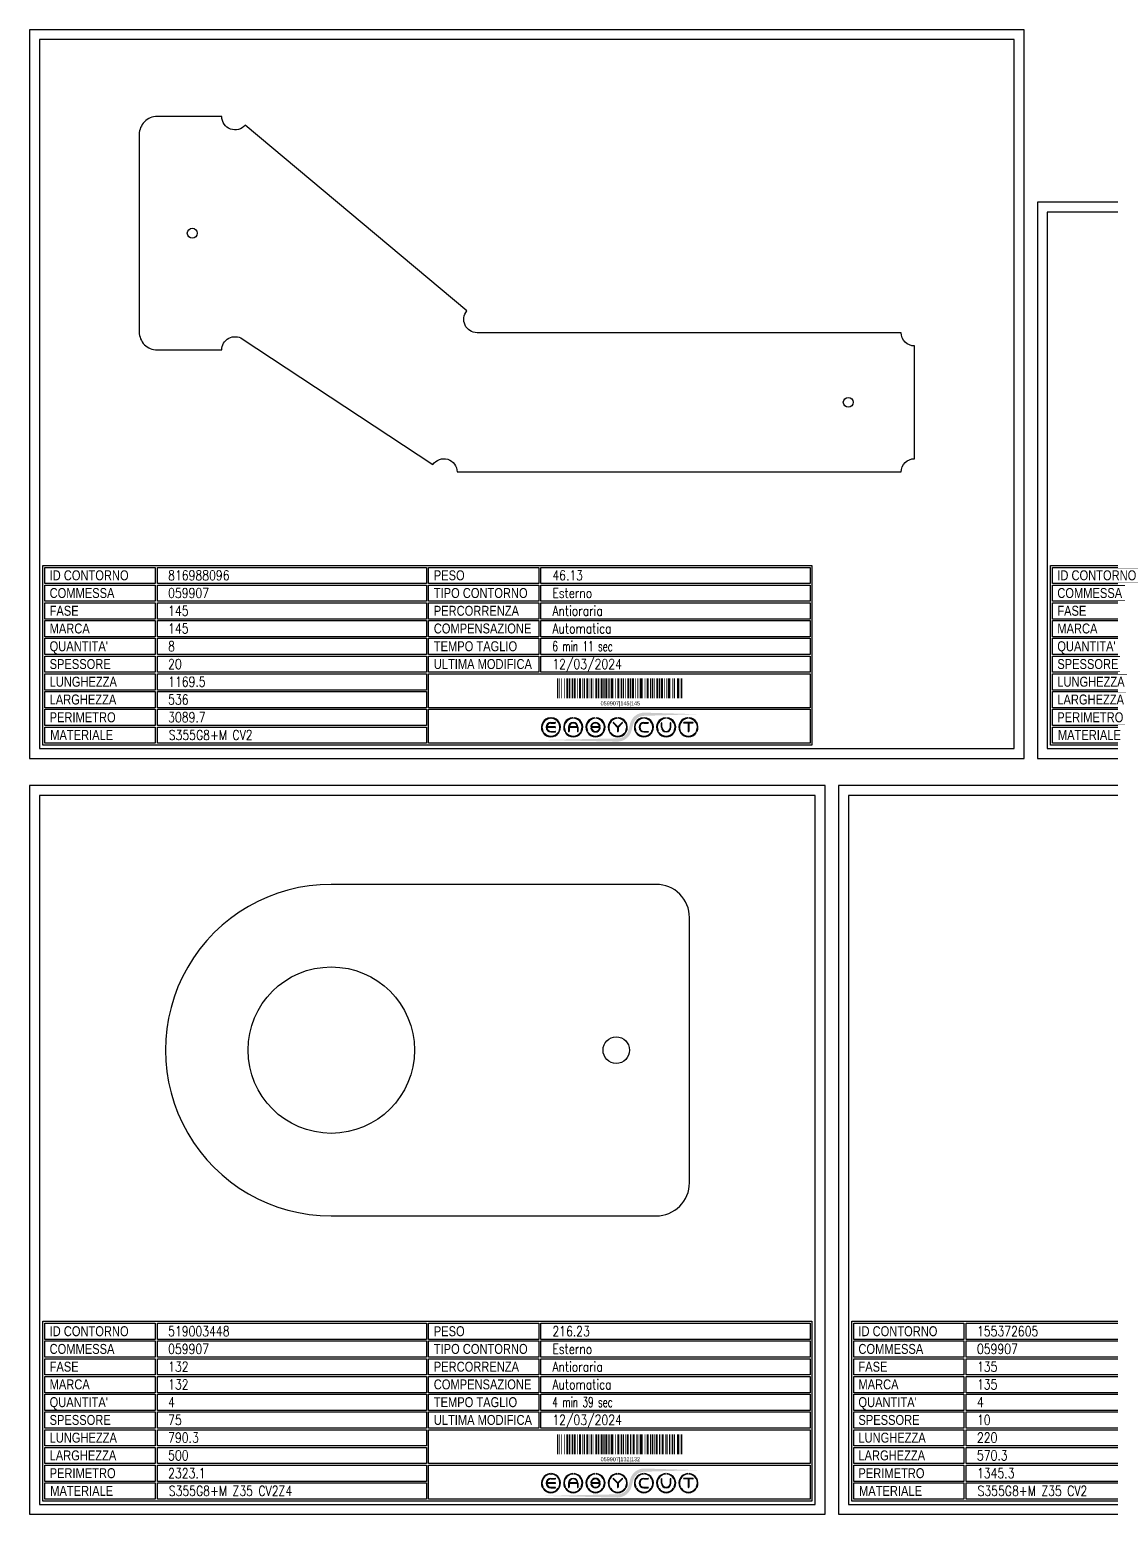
# Model space of a CAD drawing. Header units: millimetres. Extents: x 28039 to 145264, y 9873 to 40131.
# Drawn here: x 31279 to 32909, y 22713 to 24952 of the extents above; entities that cross this region are included whole.
import ezdxf
from ezdxf.enums import TextEntityAlignment as Align

# ---------------------------------------------------------------- set-up
doc = ezdxf.new("R2010")
doc.units = ezdxf.units.MM
doc.styles.add('EasyCutStyle', font='romans.shx', dxfattribs={"width": 0.8})
doc.styles.add('EasyCutStyle1', font='arial.ttf', dxfattribs={"width": 0.8})

# ---------------------------------------------------------------- blocks, each defined once
blk = doc.blocks.new('*U77')
at = {"color": 5}
blk.add_lwpolyline([(0, 0), (1200, 0), (1200, 1099), (0, 1099)], close=True, dxfattribs=at)
at = {"color": 7}
blk.add_lwpolyline([(15, 15), (1185, 15), (1185, 1084), (15, 1084)], close=True, dxfattribs=at)
at = {"color": 253}
blk.add_lwpolyline([(20, 291), (1180, 291), (1180, 20), (20, 20)], close=True, dxfattribs=at)
at = {"color": 2}
for points in [[(23, 288.1), (189.3, 288.1), (189.3, 263.7), (23, 263.7)], [(23, 288.1), (189.3, 288.1), (189.3, 263.7), (23, 263.7)], [(601.5, 288.1), (767.9, 288.1), (767.9, 263.7), (601.5, 263.7)], [(23, 261.4), (189.3, 261.4), (189.3, 237), (23, 237)], [(601.5, 261.4), (767.9, 261.4), (767.9, 237), (601.5, 237)], [(23, 234.6), (189.3, 234.6), (189.3, 210.2), (23, 210.2)], [(601.5, 234.6), (767.9, 234.6), (767.9, 210.2), (601.5, 210.2)], [(23, 207.9), (189.3, 207.9), (189.3, 183.4), (23, 183.4)], [(601.5, 207.9), (767.9, 207.9), (767.9, 183.4), (601.5, 183.4)], [(23, 181.1), (189.3, 181.1), (189.3, 156.7), (23, 156.7)], [(601.5, 181.1), (767.9, 181.1), (767.9, 156.7), (601.5, 156.7)], [(23, 154.3), (189.3, 154.3), (189.3, 129.9), (23, 129.9)], [(601.5, 154.3), (767.9, 154.3), (767.9, 129.9), (601.5, 129.9)], [(23, 127.6), (189.3, 127.6), (189.3, 103.1), (23, 103.1)], [(23, 100.8), (189.3, 100.8), (189.3, 76.4), (23, 76.4)], [(23, 74), (189.3, 74), (189.3, 49.6), (23, 49.6)], [(23, 47.3), (189.3, 47.3), (189.3, 22.9), (23, 22.9)]]:
    blk.add_lwpolyline(points, close=True, dxfattribs=at)
at = {"color": 1}
for points in [[(192.7, 288.1), (598.5, 288.1), (598.5, 263.7), (192.7, 263.7)], [(771.3, 288.1), (1177.2, 288.1), (1177.2, 263.7), (771.3, 263.7)], [(192.7, 261.4), (598.5, 261.4), (598.5, 237), (192.7, 237)], [(771.3, 261.4), (1177.2, 261.4), (1177.2, 237), (771.3, 237)], [(192.7, 234.6), (598.5, 234.6), (598.5, 210.2), (192.7, 210.2)], [(771.3, 234.6), (1177.2, 234.6), (1177.2, 210.2), (771.3, 210.2)], [(192.7, 207.9), (598.5, 207.9), (598.5, 183.4), (192.7, 183.4)], [(771.3, 207.9), (1177.2, 207.9), (1177.2, 183.4), (771.3, 183.4)], [(192.7, 181.1), (598.5, 181.1), (598.5, 156.7), (192.7, 156.7)], [(771.3, 181.1), (1177.2, 181.1), (1177.2, 156.7), (771.3, 156.7)], [(192.7, 154.3), (598.5, 154.3), (598.5, 129.9), (192.7, 129.9)], [(771.3, 154.3), (1177.2, 154.3), (1177.2, 129.9), (771.3, 129.9)], [(192.7, 127.6), (598.5, 127.6), (598.5, 103.1), (192.7, 103.1)], [(601.5, 127.6), (1177.2, 127.6), (1177.2, 76.4), (601.5, 76.4)], [(192.7, 100.8), (598.5, 100.8), (598.5, 76.4), (192.7, 76.4)], [(192.7, 74), (598.5, 74), (598.5, 49.6), (192.7, 49.6)], [(601.5, 74), (1177.2, 74), (1177.2, 22.9), (601.5, 22.9)], [(192.7, 47.3), (598.5, 47.3), (598.5, 22.9), (192.7, 22.9)]]:
    blk.add_lwpolyline(points, close=True, dxfattribs=at)
at = {"color": 161, "style": 'EasyCutStyle1', "width": 0.8}
for s, p in [('ID CONTORNO', (30.1, 268.6)), ('PESO', (609.6, 268.6)), ('COMMESSA', (30.1, 241.9)), ('TIPO CONTORNO', (609.6, 241.9)), ('FASE', (30.1, 215.1)), ('PERCORRENZA', (609.6, 215.1)), ('MARCA', (30.1, 188.4)), ('COMPENSAZIONE', (609.6, 188.4)), ("QUANTITA'", (30.1, 161.6)), ('TEMPO TAGLIO', (609.6, 161.6)), ('SPESSORE', (30.1, 134.8)), ('ULTIMA MODIFICA', (609.6, 134.8)), ('LUNGHEZZA', (30.1, 108.1)), ('LARGHEZZA', (30.1, 81.3)), ('PERIMETRO', (30.1, 54.5)), ('MATERIALE', (31, 27.8))]:
    blk.add_text(s, height=15, dxfattribs=at).set_placement(p)
at = {"style": 'EasyCutStyle'}
for tag, p, width in [('IDSHAPE', (208.9, 268.6), 0.8), ('WEIGTHSHAPE', (788.4, 268.6), 0.8), ('ORDERSHAPE', (208.9, 241.9), 0.8), ('TYPESHAPE', (788.4, 241.9), 0.8), ('PHASESHAPE', (208.9, 215.1), 0.8), ('JOUSHAPE', (788.4, 215.1), 0.8), ('MKSHAPE', (208.9, 188.4), 0.8), ('COMPSHAPE', (788.4, 188.4), 0.8), ('QTASHAPE', (208.9, 161.6), 0.8), ('TIMECUTSHAPE', (788.4, 161.6), 0.65), ('TKSHAPE', (208.9, 134.8), 0.8), ('LASTMODIFYSHAPE', (788.4, 134.8), 0.8), ('LENGTHSHAPE', (208.9, 108.1), 0.8), ('HEIGHTSHAPE', (208.9, 81.3), 0.8), ('PERIMETERSHAPE', (208.9, 54.5), 0.8), ('MATSHAPE', (209.8, 27.8), 0.8)]:
    blk.add_attdef(tag, p, '', height=15, dxfattribs=dict(at, width=width))
blk = doc.blocks.new('Logo')
h = blk.add_hatch(color=256)
h.set_gradient(color1=(255, 0, 0), color2=(255, 255, 0), tint=1)
h.paths.add_polyline_path([(20.5, 4.4, -0.339454), (37.1, 17.2), (118.6, 19.6), (37.1, 22, 0.339454), (15.8, 5.7), (13.2, -4.2, -0.339454), (-3.4, -16.9), (-118.2, -19.3), (-3.4, -21.7, 0.339454), (17.8, -5.4)])
for color, points in [(140, [(-115.9, -5.7, -1), (-116.7, -6.1, -0.520567), (-104.9, 14.3, -1), (-104.9, 13.5, 0.520567)]), (256, [(-97.3, 0.4), (-110, 0.4, -0.394366), (-103.7, 6.3), (-97.3, 6.3, 1), (-97.3, 7.2), (-103.7, 7.2, 1), (-103.7, -7.2), (-97.3, -7.2, 1), (-97.3, -6.3), (-103.7, -6.3, -0.394366), (-110, -0.4), (-97.3, -0.4, 1)]), (140, [(-91.4, -5.7, 1), (-90.6, -6.1, 0.520567), (-102.4, 14.3, 0.916853), (-102.6, 13.5, 0.043377), (-102.5, 13.5, -0.520567)]), (140, [(-82.3, -5.7, -1), (-83.1, -6.1, -0.520567), (-71.3, 14.3, -1), (-71.3, 13.5, 0.520567)]), (140, [(-57.8, -5.7, 1), (-57, -6.1, 0.520567), (-68.8, 14.3, 1), (-68.9, 13.5, -0.520567)]), (140, [(-48.7, -5.7, -1), (-49.5, -6.1, -0.520567), (-37.7, 14.3, -1), (-37.7, 13.5, 0.520567)]), (256, [(-31.2, -0.4, -0.486114), (-30.3, -1.5, -0.776377), (-42.6, -1.6, 1), (-43.4, -1.9, 0.776377), (-29.5, -1.7, 0.486114), (-31.2, 0.4), (-41.8, 0.4, -0.486114), (-42.6, 1.5, -0.776377), (-30.4, 1.6, 1), (-29.5, 1.9, 0.776377), (-43.5, 1.7, 0.486114), (-41.8, -0.4)]), (140, [(-24.2, -5.7, 1), (-23.4, -6.1, 0.520567), (-35.2, 14.3, 1), (-35.3, 13.5, -0.520567)]), (140, [(-15.1, -5.7, -1), (-15.9, -6.1, -0.520567), (-4.1, 14.3, -1), (-4.1, 13.5, 0.520567)]), (256, [(-9.3, 7.1, 1), (-10, 6.5), (-3.3, -0.2), (-3.3, -6.3, 1), (-2.4, -6.3), (-2.4, -0.2), (4.2, 6.5, 1), (3.6, 7.1), (-2.9, 0.6)]), (140, [(9.4, -5.7, 1), (10.2, -6.1, 0.520567), (-1.6, 14.3, 1), (-1.7, 13.5, -0.520567)]), (140, [(24.2, -5.7, -1), (23.4, -6.1, -0.520567), (35.2, 14.3, -1), (35.3, 13.5, 0.520567)]), (256, [(36.5, -7.2), (42.8, -7.2, 1), (42.8, -6.3), (36.5, -6.3, -1), (36.5, 6.3), (42.8, 6.3, 1), (42.8, 7.2), (36.5, 7.2, 1)]), (140, [(48.7, -5.7, 1), (49.5, -6.1, 0.520567), (37.7, 14.3, 1), (37.7, 13.5, -0.520567)]), (140, [(57.8, -5.7, -1), (57, -6.1, -0.520567), (68.8, 14.3, -1), (68.9, 13.5, 0.520567)]), (256, [(63.7, 0), (63.7, 6.3, 1), (62.9, 6.3), (62.9, 0, 1), (77.3, 0), (77.3, 6.3, 1), (76.4, 6.3), (76.4, 0, -1)]), (140, [(82.3, -5.7, 1), (83.1, -6.1, 0.520567), (71.3, 14.3, 1), (71.3, 13.5, -0.520567)]), (140, [(91.4, -5.7, -1), (90.6, -6.1, -0.520567), (102.4, 14.3, -1), (102.5, 13.5, 0.520567)]), (256, [(96.9, 7.2, 1), (96.9, 6.3), (103.2, 6.3), (103.2, -6.3, 1), (104.1, -6.3), (104.1, 6.3), (110.4, 6.3, 1), (110.4, 7.2)]), (140, [(115.9, -5.7, 1), (116.7, -6.1, 0.520567), (104.9, 14.3, 1), (104.9, 13.5, -0.520567)]), (140, [(-91.9, -8.3, 1), (-92.6, -7.8, -0.520567), (-114.8, -7.8, 1), (-115.5, -8.3, 0.520567)]), (140, [(-58.3, -8.3, 1), (-59, -7.8, -0.520567), (-81.2, -7.8, 1), (-81.9, -8.3, 0.520567)]), (140, [(-24.7, -8.3, 1), (-25.4, -7.8, -0.520567), (-47.6, -7.8, 1), (-48.3, -8.3, 0.520567)]), (140, [(8.9, -8.3, 1), (8.2, -7.8, -0.520567), (-14, -7.8, 1), (-14.7, -8.3, 0.520567)]), (140, [(48.3, -8.3, 1), (47.6, -7.8, -0.520567), (25.4, -7.8, 1), (24.7, -8.3, 0.520567)]), (140, [(81.9, -8.3, 1), (81.2, -7.8, -0.520567), (59, -7.8, 1), (58.3, -8.3, 0.520567)]), (140, [(115.5, -8.3, 1), (114.8, -7.8, -0.520567), (92.6, -7.8, 1), (91.9, -8.3, 0.520567)])]:
    blk.add_hatch(color=color).paths.add_polyline_path(points)
h = blk.add_hatch(color=256)
h.paths.add_polyline_path([(-63.7, -0.4), (-63.7, -6.3, 1), (-62.9, -6.3), (-62.9, 0, 1), (-77.3, 0), (-77.3, -6.3, 1), (-76.4, -6.3), (-76.4, -0.4)])
h.paths.add_polyline_path([(-76.4, 0.4, -0.933992), (-63.8, 0.4)], flags=16)
for p, q in [((-97.3, 0.4), (-110, 0.4)), ((-103.7, 7.2), (-97.3, 7.2)), ((-103.7, 6.3), (-97.3, 6.3)), ((-77.3, 0), (-77.3, -6.3)), ((-63.8, 0.4), (-76.4, 0.4)), ((-62.9, 0), (-62.9, -6.3)), ((-31.2, 0.4), (-41.8, 0.4)), ((-3.3, -0.2), (-10, 6.5)), ((-2.9, 0.6), (-9.3, 7.1)), ((-2.9, 0.6), (3.6, 7.1)), ((-2.4, -0.2), (4.2, 6.5)), ((36.5, 7.2), (42.8, 7.2)), ((36.5, 6.3), (42.8, 6.3)), ((62.9, 0), (62.9, 6.3)), ((63.7, 0), (63.7, 6.3)), ((76.4, 0), (76.4, 6.3)), ((77.3, 0), (77.3, 6.3)), ((110.4, 7.2), (96.9, 7.2)), ((103.2, 6.3), (96.9, 6.3)), ((103.2, 6.3), (103.2, -6.3)), ((104.1, 6.3), (104.1, -6.3)), ((110.4, 6.3), (104.1, 6.3)), ((-97.3, -0.4), (-110, -0.4)), ((-103.7, -6.3), (-97.3, -6.3)), ((-103.7, -7.2), (-97.3, -7.2)), ((-76.4, -0.4), (-76.4, -6.3)), ((-63.7, -0.4), (-76.4, -0.4)), ((-63.7, -0.4), (-63.7, -6.3)), ((-31.2, -0.4), (-41.8, -0.4)), ((-3.3, -0.2), (-3.3, -6.3)), ((-2.4, -0.2), (-2.4, -6.3)), ((36.5, -6.3), (42.8, -6.3)), ((36.5, -7.2), (42.8, -7.2))]:
    blk.add_line(p, q)
at = {"color": 140}
for centre, radius, start, end in [((-103.7, 0), 14.4, 95, 205), ((-103.7, 0), 13.5, 95, 205), ((-104.9, 13.9), 0.432, 275, 95), ((-102.5, 13.9), 0.432, 85, 265), ((-103.7, 0), 13.5, 335, 85), ((-103.7, 0), 14.4, 335, 85), ((-70.1, 0), 14.4, 95, 205), ((-70.1, 0), 13.5, 95, 205), ((-71.3, 13.9), 0.432, 275, 95), ((-68.9, 13.9), 0.432, 85, 265), ((-70.1, 0), 13.5, 335, 85), ((-70.1, 0), 14.4, 335, 85), ((-36.5, 0), 14.4, 95, 205), ((-36.5, 0), 13.5, 95, 205), ((-37.7, 13.9), 0.432, 275, 95), ((-35.3, 13.9), 0.432, 85, 265), ((-36.5, 0), 13.5, 335, 85), ((-36.5, 0), 14.4, 335, 85), ((-2.9, 0), 14.4, 95, 205), ((-2.9, 0), 13.5, 95, 205), ((-4.1, 13.9), 0.432, 275, 95), ((-1.7, 13.9), 0.432, 85, 265), ((-2.9, 0), 13.5, 335, 85), ((-2.9, 0), 14.4, 335, 85), ((36.5, 0), 14.4, 95, 205), ((36.5, 0), 13.5, 95, 205), ((35.3, 13.9), 0.432, 275, 95), ((37.7, 13.9), 0.432, 85, 265), ((36.5, 0), 14.4, 335, 85), ((36.5, 0), 13.5, 335, 85), ((70.1, 0), 14.4, 95, 205), ((70.1, 0), 13.5, 95, 205), ((68.9, 13.9), 0.432, 275, 95), ((71.3, 13.9), 0.432, 85, 265), ((70.1, 0), 14.4, 335, 85), ((70.1, 0), 13.5, 335, 85), ((103.7, 0), 14.4, 95, 205), ((103.7, 0), 13.5, 95, 205), ((102.5, 13.9), 0.432, 275, 95), ((104.9, 13.9), 0.432, 85, 265), ((103.7, 0), 14.4, 335, 85), ((103.7, 0), 13.5, 335, 85), ((-116.3, -5.9), 0.432, 205, 25), ((-115.1, -8), 0.432, 35, 215), ((-103.7, 0), 14.4, 215, 325), ((-103.7, 0), 13.5, 215, 325), ((-92.2, -8), 0.432, 325, 145), ((-91, -5.9), 0.432, 155, 335), ((-82.7, -5.9), 0.432, 205, 25), ((-81.5, -8), 0.432, 35, 215), ((-70.1, 0), 14.4, 215, 325), ((-70.1, 0), 13.5, 215, 325), ((-58.6, -8), 0.432, 325, 145), ((-57.4, -5.9), 0.432, 155, 335), ((-49.1, -5.9), 0.432, 205, 25), ((-47.9, -8), 0.432, 35, 215), ((-36.5, 0), 14.4, 215, 325), ((-36.5, 0), 13.5, 215, 325), ((-25, -8), 0.432, 325, 145), ((-23.8, -5.9), 0.432, 155, 335), ((-15.5, -5.9), 0.432, 205, 25), ((-14.3, -8), 0.432, 35, 215), ((-2.9, 0), 14.4, 215, 325), ((-2.9, 0), 13.5, 215, 325), ((8.6, -8), 0.432, 325, 145), ((9.8, -5.9), 0.432, 155, 335), ((23.8, -5.9), 0.432, 205, 25), ((25, -8), 0.432, 35, 215), ((36.5, 0), 14.4, 215, 325), ((36.5, 0), 13.5, 215, 325), ((47.9, -8), 0.432, 325, 145), ((49.1, -5.9), 0.432, 155, 335), ((57.4, -5.9), 0.432, 205, 25), ((58.6, -8), 0.432, 35, 215), ((70.1, 0), 14.4, 215, 325), ((70.1, 0), 13.5, 215, 325), ((81.5, -8), 0.432, 325, 145), ((82.7, -5.9), 0.432, 155, 335), ((91, -5.9), 0.432, 205, 25), ((92.2, -8), 0.432, 35, 215), ((103.7, 0), 14.4, 215, 325), ((103.7, 0), 13.5, 215, 325), ((115.1, -8), 0.432, 325, 145), ((116.3, -5.9), 0.432, 155, 335)]:
    blk.add_arc(centre, radius, start, end, dxfattribs=at)
for centre, radius, start, end in [((-103.7, 0), 7.2, 90, 270), ((-103.7, 0), 6.34, 90, 176.0904), ((-97.3, 6.8), 0.432, 270, 90), ((-97.3, 0), 0.432, 270, 90), ((-70.1, 0), 7.2, 0, 180), ((-70.1, 0), 6.34, 3.9096, 176.0904), ((-36.5, 0), 7.2, 15, 166.2998), ((-41.8, 1.3), 1.73, 166.2998, 270), ((-41.8, 1.3), 0.864, 166.2998, 270), ((-36.5, 0), 6.34, 15, 166.2998), ((-31.2, -1.3), 1.73, 346.2998, 90), ((-29.9, 1.8), 0.432, 195, 15), ((-9.6, 6.8), 0.432, 45, 225), ((3.9, 6.8), 0.432, 315, 135), ((36.5, 0), 7.2, 90, 270), ((36.5, 0), 6.34, 90, 270), ((42.8, 6.8), 0.432, 270, 90), ((63.3, 6.3), 0.432, 0, 180), ((70.1, 0), 7.2, 180, 0), ((70.1, 0), 6.34, 180, 0), ((76.8, 6.3), 0.432, 0, 180), ((96.9, 6.8), 0.432, 90, 270), ((110.4, 6.8), 0.432, 270, 90), ((-103.7, 0), 6.34, 183.9096, 270), ((-97.3, -6.8), 0.432, 270, 90), ((-76.8, -6.3), 0.432, 180, 0), ((-63.3, -6.3), 0.432, 180, 0), ((-43, -1.8), 0.432, 15, 195), ((-36.5, 0), 7.2, 195, 346.2998), ((-36.5, 0), 6.34, 195, 346.2998), ((-31.2, -1.3), 0.864, 346.2998, 90), ((-2.9, -6.3), 0.432, 180, 0), ((42.8, -6.8), 0.432, 270, 90), ((103.7, -6.3), 0.432, 180, 0)]:
    blk.add_arc(centre, radius, start, end)
blk = doc.blocks.new('BARCODE128_519003448', base_point=(32168.8, 22793.4))
at = {"linetype": 'Continuous'}
for points, const_width in [([(32169.8, 22793.4), (32169.8, 22823.4)], 2), ([(32172.3, 22793.4), (32172.3, 22823.4)], 1), ([(32175.3, 22793.4), (32175.3, 22823.4)], 1), ([(32180.3, 22793.4), (32180.3, 22823.4)], 1), ([(32184.3, 22793.4), (32184.3, 22823.4)], 3), ([(32187.8, 22793.4), (32187.8, 22823.4)], 2), ([(32191.8, 22793.4), (32191.8, 22823.4)], 2), ([(32195.3, 22793.4), (32195.3, 22823.4)], 3), ([(32199.3, 22793.4), (32199.3, 22823.4)], 1), ([(32203.3, 22793.4), (32203.3, 22823.4)], 3), ([(32207.3, 22793.4), (32207.3, 22823.4)], 1), ([(32209.8, 22793.4), (32209.8, 22823.4)], 2), ([(32214.3, 22793.4), (32214.3, 22823.4)], 3), ([(32218.3, 22793.4), (32218.3, 22823.4)], 1), ([(32220.8, 22793.4), (32220.8, 22823.4)], 2), ([(32224.3, 22793.4), (32224.3, 22823.4)], 1), ([(32228.3, 22793.4), (32228.3, 22823.4)], 3), ([(32231.8, 22793.4), (32231.8, 22823.4)], 2), ([(32236.3, 22793.4), (32236.3, 22823.4)], 3), ([(32239.8, 22793.4), (32239.8, 22823.4)], 2), ([(32243.3, 22793.4), (32243.3, 22823.4)], 3), ([(32246.3, 22793.4), (32246.3, 22823.4)], 1), ([(32248.3, 22793.4), (32248.3, 22823.4)], 1), ([(32251.8, 22793.4), (32251.8, 22823.4)], 4), ([(32257.3, 22793.4), (32257.3, 22823.4)], 1), ([(32261.3, 22793.4), (32261.3, 22823.4)], 3), ([(32265.8, 22793.4), (32265.8, 22823.4)], 2), ([(32268.8, 22793.4), (32268.8, 22823.4)], 2), ([(32272.3, 22793.4), (32272.3, 22823.4)], 1), ([(32275.3, 22793.4), (32275.3, 22823.4)], 3), ([(32279.8, 22793.4), (32279.8, 22823.4)], 2), ([(32284.3, 22793.4), (32284.3, 22823.4)], 3), ([(32288.3, 22793.4), (32288.3, 22823.4)], 1), ([(32290.3, 22793.4), (32290.3, 22823.4)], 1), ([(32292.3, 22793.4), (32292.3, 22823.4)], 1), ([(32295.8, 22793.4), (32295.8, 22823.4)], 4), ([(32301.3, 22793.4), (32301.3, 22823.4)], 1), ([(32305.3, 22793.4), (32305.3, 22823.4)], 3), ([(32309.8, 22793.4), (32309.8, 22823.4)], 2), ([(32312.8, 22793.4), (32312.8, 22823.4)], 2), ([(32316.3, 22793.4), (32316.3, 22823.4)], 1), ([(32319.3, 22793.4), (32319.3, 22823.4)], 3), ([(32323.8, 22793.4), (32323.8, 22823.4)], 2), ([(32328.3, 22793.4), (32328.3, 22823.4)], 3), ([(32332.3, 22793.4), (32332.3, 22823.4)], 1), ([(32334.8, 22793.4), (32334.8, 22823.4)], 2), ([(32338.8, 22793.4), (32338.8, 22823.4)], 2), ([(32342.8, 22793.4), (32342.8, 22823.4)], 2), ([(32345.8, 22793.4), (32345.8, 22823.4)], 2), ([(32351.3, 22793.4), (32351.3, 22823.4)], 3), ([(32354.3, 22793.4), (32354.3, 22823.4)], 1), ([(32356.8, 22793.4), (32356.8, 22823.4)], 2)]:
    blk.add_lwpolyline(points, dxfattribs=dict(at, const_width=const_width))
blk.add_text('059907|132|132', height=6).set_placement((32264.3, 22782.9), align=Align.CENTER)
blk = doc.blocks.new('*U85')
at = {"color": 5}
blk.add_lwpolyline([(0, 0), (1500, 0), (1500, 1099), (0, 1099)], close=True, dxfattribs=at)
at = {"color": 7}
blk.add_lwpolyline([(15, 15), (1485, 15), (1485, 1084), (15, 1084)], close=True, dxfattribs=at)
at = {"color": 253}
blk.add_lwpolyline([(20, 291), (1180, 291), (1180, 20), (20, 20)], close=True, dxfattribs=at)
at = {"color": 2}
for points in [[(23, 288.1), (189.3, 288.1), (189.3, 263.7), (23, 263.7)], [(23, 288.1), (189.3, 288.1), (189.3, 263.7), (23, 263.7)], [(601.5, 288.1), (767.9, 288.1), (767.9, 263.7), (601.5, 263.7)], [(23, 261.4), (189.3, 261.4), (189.3, 237), (23, 237)], [(601.5, 261.4), (767.9, 261.4), (767.9, 237), (601.5, 237)], [(23, 234.6), (189.3, 234.6), (189.3, 210.2), (23, 210.2)], [(601.5, 234.6), (767.9, 234.6), (767.9, 210.2), (601.5, 210.2)], [(23, 207.9), (189.3, 207.9), (189.3, 183.4), (23, 183.4)], [(601.5, 207.9), (767.9, 207.9), (767.9, 183.4), (601.5, 183.4)], [(23, 181.1), (189.3, 181.1), (189.3, 156.7), (23, 156.7)], [(601.5, 181.1), (767.9, 181.1), (767.9, 156.7), (601.5, 156.7)], [(23, 154.3), (189.3, 154.3), (189.3, 129.9), (23, 129.9)], [(601.5, 154.3), (767.9, 154.3), (767.9, 129.9), (601.5, 129.9)], [(23, 127.6), (189.3, 127.6), (189.3, 103.1), (23, 103.1)], [(23, 100.8), (189.3, 100.8), (189.3, 76.4), (23, 76.4)], [(23, 74), (189.3, 74), (189.3, 49.6), (23, 49.6)], [(23, 47.3), (189.3, 47.3), (189.3, 22.9), (23, 22.9)]]:
    blk.add_lwpolyline(points, close=True, dxfattribs=at)
at = {"color": 1}
for points in [[(192.7, 288.1), (598.5, 288.1), (598.5, 263.7), (192.7, 263.7)], [(771.3, 288.1), (1177.2, 288.1), (1177.2, 263.7), (771.3, 263.7)], [(192.7, 261.4), (598.5, 261.4), (598.5, 237), (192.7, 237)], [(771.3, 261.4), (1177.2, 261.4), (1177.2, 237), (771.3, 237)], [(192.7, 234.6), (598.5, 234.6), (598.5, 210.2), (192.7, 210.2)], [(771.3, 234.6), (1177.2, 234.6), (1177.2, 210.2), (771.3, 210.2)], [(192.7, 207.9), (598.5, 207.9), (598.5, 183.4), (192.7, 183.4)], [(771.3, 207.9), (1177.2, 207.9), (1177.2, 183.4), (771.3, 183.4)], [(192.7, 181.1), (598.5, 181.1), (598.5, 156.7), (192.7, 156.7)], [(771.3, 181.1), (1177.2, 181.1), (1177.2, 156.7), (771.3, 156.7)], [(192.7, 154.3), (598.5, 154.3), (598.5, 129.9), (192.7, 129.9)], [(771.3, 154.3), (1177.2, 154.3), (1177.2, 129.9), (771.3, 129.9)], [(192.7, 127.6), (598.5, 127.6), (598.5, 103.1), (192.7, 103.1)], [(601.5, 127.6), (1177.2, 127.6), (1177.2, 76.4), (601.5, 76.4)], [(192.7, 100.8), (598.5, 100.8), (598.5, 76.4), (192.7, 76.4)], [(192.7, 74), (598.5, 74), (598.5, 49.6), (192.7, 49.6)], [(601.5, 74), (1177.2, 74), (1177.2, 22.9), (601.5, 22.9)], [(192.7, 47.3), (598.5, 47.3), (598.5, 22.9), (192.7, 22.9)]]:
    blk.add_lwpolyline(points, close=True, dxfattribs=at)
at = {"color": 161, "style": 'EasyCutStyle1', "width": 0.8}
for s, p in [('ID CONTORNO', (30.1, 268.6)), ('PESO', (609.6, 268.6)), ('COMMESSA', (30.1, 241.9)), ('TIPO CONTORNO', (609.6, 241.9)), ('FASE', (30.1, 215.1)), ('PERCORRENZA', (609.6, 215.1)), ('MARCA', (30.1, 188.4)), ('COMPENSAZIONE', (609.6, 188.4)), ("QUANTITA'", (30.1, 161.6)), ('TEMPO TAGLIO', (609.6, 161.6)), ('SPESSORE', (30.1, 134.8)), ('ULTIMA MODIFICA', (609.6, 134.8)), ('LUNGHEZZA', (30.1, 108.1)), ('LARGHEZZA', (30.1, 81.3)), ('PERIMETRO', (30.1, 54.5)), ('MATERIALE', (31, 27.8))]:
    blk.add_text(s, height=15, dxfattribs=at).set_placement(p)
at = {"style": 'EasyCutStyle'}
for tag, p, width in [('IDSHAPE', (208.9, 268.6), 0.8), ('WEIGTHSHAPE', (788.4, 268.6), 0.8), ('ORDERSHAPE', (208.9, 241.9), 0.8), ('TYPESHAPE', (788.4, 241.9), 0.8), ('PHASESHAPE', (208.9, 215.1), 0.8), ('JOUSHAPE', (788.4, 215.1), 0.8), ('MKSHAPE', (208.9, 188.4), 0.8), ('COMPSHAPE', (788.4, 188.4), 0.8), ('QTASHAPE', (208.9, 161.6), 0.8), ('TIMECUTSHAPE', (788.4, 161.6), 0.65), ('TKSHAPE', (208.9, 134.8), 0.8), ('LASTMODIFYSHAPE', (788.4, 134.8), 0.8), ('LENGTHSHAPE', (208.9, 108.1), 0.8), ('HEIGHTSHAPE', (208.9, 81.3), 0.8), ('PERIMETERSHAPE', (208.9, 54.5), 0.8), ('MATSHAPE', (209.8, 27.8), 0.8)]:
    blk.add_attdef(tag, p, '', height=15, dxfattribs=dict(at, width=width))
blk = doc.blocks.new('BARCODE128_816988096', base_point=(32168.8, 23933.4))
at = {"linetype": 'Continuous'}
for points, const_width in [([(32169.8, 23933.4), (32169.8, 23963.4)], 2), ([(32172.3, 23933.4), (32172.3, 23963.4)], 1), ([(32175.3, 23933.4), (32175.3, 23963.4)], 1), ([(32180.3, 23933.4), (32180.3, 23963.4)], 1), ([(32184.3, 23933.4), (32184.3, 23963.4)], 3), ([(32187.8, 23933.4), (32187.8, 23963.4)], 2), ([(32191.8, 23933.4), (32191.8, 23963.4)], 2), ([(32195.3, 23933.4), (32195.3, 23963.4)], 3), ([(32199.3, 23933.4), (32199.3, 23963.4)], 1), ([(32203.3, 23933.4), (32203.3, 23963.4)], 3), ([(32207.3, 23933.4), (32207.3, 23963.4)], 1), ([(32209.8, 23933.4), (32209.8, 23963.4)], 2), ([(32214.3, 23933.4), (32214.3, 23963.4)], 3), ([(32218.3, 23933.4), (32218.3, 23963.4)], 1), ([(32220.8, 23933.4), (32220.8, 23963.4)], 2), ([(32224.3, 23933.4), (32224.3, 23963.4)], 1), ([(32228.3, 23933.4), (32228.3, 23963.4)], 3), ([(32231.8, 23933.4), (32231.8, 23963.4)], 2), ([(32236.3, 23933.4), (32236.3, 23963.4)], 3), ([(32239.8, 23933.4), (32239.8, 23963.4)], 2), ([(32243.3, 23933.4), (32243.3, 23963.4)], 3), ([(32246.3, 23933.4), (32246.3, 23963.4)], 1), ([(32248.3, 23933.4), (32248.3, 23963.4)], 1), ([(32251.8, 23933.4), (32251.8, 23963.4)], 4), ([(32257.3, 23933.4), (32257.3, 23963.4)], 1), ([(32261.3, 23933.4), (32261.3, 23963.4)], 3), ([(32265.8, 23933.4), (32265.8, 23963.4)], 2), ([(32268.8, 23933.4), (32268.8, 23963.4)], 2), ([(32272.3, 23933.4), (32272.3, 23963.4)], 1), ([(32276.3, 23933.4), (32276.3, 23963.4)], 3), ([(32279.8, 23933.4), (32279.8, 23963.4)], 2), ([(32283.3, 23933.4), (32283.3, 23963.4)], 3), ([(32287.3, 23933.4), (32287.3, 23963.4)], 1), ([(32290.3, 23933.4), (32290.3, 23963.4)], 1), ([(32292.3, 23933.4), (32292.3, 23963.4)], 1), ([(32295.8, 23933.4), (32295.8, 23963.4)], 4), ([(32301.3, 23933.4), (32301.3, 23963.4)], 1), ([(32305.3, 23933.4), (32305.3, 23963.4)], 3), ([(32309.8, 23933.4), (32309.8, 23963.4)], 2), ([(32312.8, 23933.4), (32312.8, 23963.4)], 2), ([(32316.3, 23933.4), (32316.3, 23963.4)], 1), ([(32320.3, 23933.4), (32320.3, 23963.4)], 3), ([(32323.8, 23933.4), (32323.8, 23963.4)], 2), ([(32327.3, 23933.4), (32327.3, 23963.4)], 3), ([(32331.3, 23933.4), (32331.3, 23963.4)], 1), ([(32334.3, 23933.4), (32334.3, 23963.4)], 1), ([(32337.8, 23933.4), (32337.8, 23963.4)], 4), ([(32343.3, 23933.4), (32343.3, 23963.4)], 1), ([(32345.8, 23933.4), (32345.8, 23963.4)], 2), ([(32351.3, 23933.4), (32351.3, 23963.4)], 3), ([(32354.3, 23933.4), (32354.3, 23963.4)], 1), ([(32356.8, 23933.4), (32356.8, 23963.4)], 2)]:
    blk.add_lwpolyline(points, dxfattribs=dict(at, const_width=const_width))
blk.add_text('059907|145|145', height=6).set_placement((32264.3, 23922.9), align=Align.CENTER)
blk = doc.blocks.new('*U4')
at = {"color": 5}
blk.add_lwpolyline([(0, 0), (1200, 0), (1200, 839), (0, 839)], close=True, dxfattribs=at)
at = {"color": 7}
blk.add_lwpolyline([(15, 15), (1185, 15), (1185, 824), (15, 824)], close=True, dxfattribs=at)
at = {"color": 253}
blk.add_lwpolyline([(20, 291), (1180, 291), (1180, 20), (20, 20)], close=True, dxfattribs=at)
at = {"color": 2}
for points in [[(23, 288.1), (189.3, 288.1), (189.3, 263.7), (23, 263.7)], [(23, 288.1), (189.3, 288.1), (189.3, 263.7), (23, 263.7)], [(601.5, 288.1), (767.9, 288.1), (767.9, 263.7), (601.5, 263.7)], [(23, 261.4), (189.3, 261.4), (189.3, 237), (23, 237)], [(601.5, 261.4), (767.9, 261.4), (767.9, 237), (601.5, 237)], [(23, 234.6), (189.3, 234.6), (189.3, 210.2), (23, 210.2)], [(601.5, 234.6), (767.9, 234.6), (767.9, 210.2), (601.5, 210.2)], [(23, 207.9), (189.3, 207.9), (189.3, 183.4), (23, 183.4)], [(601.5, 207.9), (767.9, 207.9), (767.9, 183.4), (601.5, 183.4)], [(23, 181.1), (189.3, 181.1), (189.3, 156.7), (23, 156.7)], [(601.5, 181.1), (767.9, 181.1), (767.9, 156.7), (601.5, 156.7)], [(23, 154.3), (189.3, 154.3), (189.3, 129.9), (23, 129.9)], [(601.5, 154.3), (767.9, 154.3), (767.9, 129.9), (601.5, 129.9)], [(23, 127.6), (189.3, 127.6), (189.3, 103.1), (23, 103.1)], [(23, 100.8), (189.3, 100.8), (189.3, 76.4), (23, 76.4)], [(23, 74), (189.3, 74), (189.3, 49.6), (23, 49.6)], [(23, 47.3), (189.3, 47.3), (189.3, 22.9), (23, 22.9)]]:
    blk.add_lwpolyline(points, close=True, dxfattribs=at)
at = {"color": 1}
for points in [[(192.7, 288.1), (598.5, 288.1), (598.5, 263.7), (192.7, 263.7)], [(771.3, 288.1), (1177.2, 288.1), (1177.2, 263.7), (771.3, 263.7)], [(192.7, 261.4), (598.5, 261.4), (598.5, 237), (192.7, 237)], [(771.3, 261.4), (1177.2, 261.4), (1177.2, 237), (771.3, 237)], [(192.7, 234.6), (598.5, 234.6), (598.5, 210.2), (192.7, 210.2)], [(771.3, 234.6), (1177.2, 234.6), (1177.2, 210.2), (771.3, 210.2)], [(192.7, 207.9), (598.5, 207.9), (598.5, 183.4), (192.7, 183.4)], [(771.3, 207.9), (1177.2, 207.9), (1177.2, 183.4), (771.3, 183.4)], [(192.7, 181.1), (598.5, 181.1), (598.5, 156.7), (192.7, 156.7)], [(771.3, 181.1), (1177.2, 181.1), (1177.2, 156.7), (771.3, 156.7)], [(192.7, 154.3), (598.5, 154.3), (598.5, 129.9), (192.7, 129.9)], [(771.3, 154.3), (1177.2, 154.3), (1177.2, 129.9), (771.3, 129.9)], [(192.7, 127.6), (598.5, 127.6), (598.5, 103.1), (192.7, 103.1)], [(601.5, 127.6), (1177.2, 127.6), (1177.2, 76.4), (601.5, 76.4)], [(192.7, 100.8), (598.5, 100.8), (598.5, 76.4), (192.7, 76.4)], [(192.7, 74), (598.5, 74), (598.5, 49.6), (192.7, 49.6)], [(601.5, 74), (1177.2, 74), (1177.2, 22.9), (601.5, 22.9)], [(192.7, 47.3), (598.5, 47.3), (598.5, 22.9), (192.7, 22.9)]]:
    blk.add_lwpolyline(points, close=True, dxfattribs=at)
at = {"color": 161, "style": 'EasyCutStyle1', "width": 0.8}
for s, p in [('ID CONTORNO', (30.1, 268.6)), ('PESO', (609.6, 268.6)), ('COMMESSA', (30.1, 241.9)), ('TIPO CONTORNO', (609.6, 241.9)), ('FASE', (30.1, 215.1)), ('PERCORRENZA', (609.6, 215.1)), ('MARCA', (30.1, 188.4)), ('COMPENSAZIONE', (609.6, 188.4)), ("QUANTITA'", (30.1, 161.6)), ('TEMPO TAGLIO', (609.6, 161.6)), ('SPESSORE', (30.1, 134.8)), ('ULTIMA MODIFICA', (609.6, 134.8)), ('LUNGHEZZA', (30.1, 108.1)), ('LARGHEZZA', (30.1, 81.3)), ('PERIMETRO', (30.1, 54.5)), ('MATERIALE', (31, 27.8))]:
    blk.add_text(s, height=15, dxfattribs=at).set_placement(p)
at = {"style": 'EasyCutStyle'}
for tag, p, width in [('IDSHAPE', (208.9, 268.6), 0.8), ('WEIGTHSHAPE', (788.4, 268.6), 0.8), ('ORDERSHAPE', (208.9, 241.9), 0.8), ('TYPESHAPE', (788.4, 241.9), 0.8), ('PHASESHAPE', (208.9, 215.1), 0.8), ('JOUSHAPE', (788.4, 215.1), 0.8), ('MKSHAPE', (208.9, 188.4), 0.8), ('COMPSHAPE', (788.4, 188.4), 0.8), ('QTASHAPE', (208.9, 161.6), 0.8), ('TIMECUTSHAPE', (788.4, 161.6), 0.65), ('TKSHAPE', (208.9, 134.8), 0.8), ('LASTMODIFYSHAPE', (788.4, 134.8), 0.8), ('LENGTHSHAPE', (208.9, 108.1), 0.8), ('HEIGHTSHAPE', (208.9, 81.3), 0.8), ('PERIMETERSHAPE', (208.9, 54.5), 0.8), ('MATSHAPE', (209.8, 27.8), 0.8)]:
    blk.add_attdef(tag, p, '', height=15, dxfattribs=dict(at, width=width))

msp = doc.modelspace()

# ---------------------------------------------------------------- linework, layer by layer
at = {"color": 2, "elevation": 0}
for points in [[(31444.1, 24496.4, 0.414214), (31471.1, 24469.4), (31568.6, 24469.4, -0.597512), (31599.6, 24486.1), (31886.9, 24296.4, -0.743772), (31923.6, 24285.4), (32593.6, 24285.4, -0.414214), (32613.6, 24305.4), (32613.6, 24475.4, -0.414214), (32593.6, 24495.4), (31953.6, 24495.4, -0.637014), (31938.3, 24528.2), (31603.9, 24808.5, -0.700567), (31568.6, 24821.4), (31471.1, 24821.4, 0.414214), (31444.1, 24794.4)], [(31733.7, 23163.4), (32224, 23163.4, 0.414214), (32274, 23213.4), (32274, 23613.4, 0.414214), (32224, 23663.4), (31733.7, 23663.4, 1.000019)]]:
    msp.add_lwpolyline(points, format="xyb", close=True, dxfattribs=at)
at = {"color": 4}
for centre, radius in [((31524.1, 24645.4, 0), 7.5), ((32513.6, 24390.4, 0), 7.5), ((31733.7, 23413.4, 0), 125.5), ((32163.7, 23413.4, 0), 20)]:
    msp.add_circle(centre, radius, dxfattribs=at)

# ---------------------------------------------------------------- block references
for name, p, values in [('*U85', (31278.8, 23853.4), {'IDSHAPE': '816988096', 'ORDERSHAPE': '059907', 'PHASESHAPE': '145', 'MKSHAPE': '145', 'TKSHAPE': '20', 'LENGTHSHAPE': '1169.5', 'HEIGHTSHAPE': '536', 'MATSHAPE': 'S355G8+M CV2', 'LASTMODIFYSHAPE': '12/03/2024', 'PERIMETERSHAPE': '3089.7', 'WEIGTHSHAPE': '46.13', 'TYPESHAPE': 'Esterno', 'JOUSHAPE': 'Antioraria', 'COMPSHAPE': 'Automatica', 'TIMECUTSHAPE': '6 min 11 sec', 'QTASHAPE': '8'}), ('*U4', (32798.8, 23853.4), {'IDSHAPE': '283724834', 'ORDERSHAPE': '059907', 'PHASESHAPE': '146', 'MKSHAPE': '146', 'TKSHAPE': '20', 'LENGTHSHAPE': '476.3', 'HEIGHTSHAPE': '445', 'MATSHAPE': 'S355G8+M CV2', 'LASTMODIFYSHAPE': '12/03/2024', 'PERIMETERSHAPE': '1842.6', 'WEIGTHSHAPE': '33.28', 'TYPESHAPE': 'Esterno', 'JOUSHAPE': 'Antioraria', 'COMPSHAPE': 'Automatica', 'TIMECUTSHAPE': '3 min 41 sec', 'QTASHAPE': '4'}), ('*U77', (31278.8, 22713.4), {'IDSHAPE': '519003448', 'ORDERSHAPE': '059907', 'PHASESHAPE': '132', 'MKSHAPE': '132', 'TKSHAPE': '75', 'LENGTHSHAPE': '790.3', 'HEIGHTSHAPE': '500', 'MATSHAPE': 'S355G8+M Z35 CV2Z4', 'LASTMODIFYSHAPE': '12/03/2024', 'PERIMETERSHAPE': '2323.1', 'WEIGTHSHAPE': '216.23', 'TYPESHAPE': 'Esterno', 'JOUSHAPE': 'Antioraria', 'COMPSHAPE': 'Automatica', 'TIMECUTSHAPE': '4 min 39 sec', 'QTASHAPE': '4'}), ('*U77', (32498.8, 22713.4), {'IDSHAPE': '155372605', 'ORDERSHAPE': '059907', 'PHASESHAPE': '135', 'MKSHAPE': '135', 'TKSHAPE': '10', 'LENGTHSHAPE': '220', 'HEIGHTSHAPE': '570.3', 'MATSHAPE': 'S355G8+M Z35 CV2', 'LASTMODIFYSHAPE': '12/03/2024', 'PERIMETERSHAPE': '1345.3', 'WEIGTHSHAPE': '7.29', 'TYPESHAPE': 'Esterno', 'JOUSHAPE': 'Antioraria', 'COMPSHAPE': 'Automatica', 'TIMECUTSHAPE': '3 min 10 sec', 'QTASHAPE': '4'})]:
    msp.add_blockref(name, p).add_auto_attribs(values)
for name, p in [('BARCODE128_816988096', (32074.3, 23943.9)), ('Logo', (32168.8, 23900.4)), ('BARCODE128_519003448', (32074.3, 22803.9)), ('Logo', (32168.8, 22760.4))]:
    msp.add_blockref(name, p)

doc.saveas('drawing.dxf')
